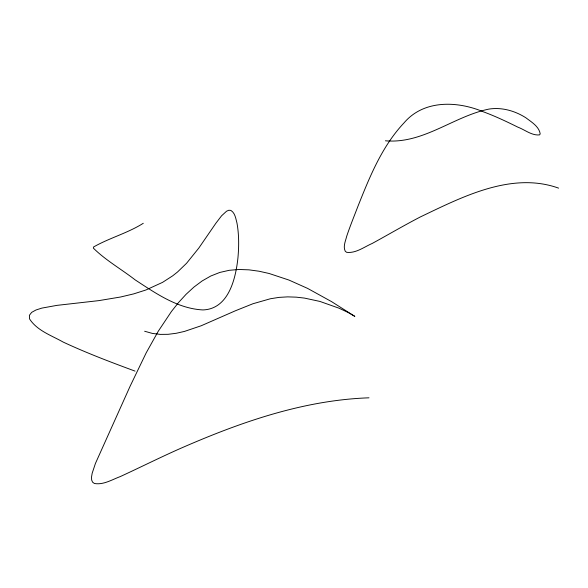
<?xml version="1.0" encoding="UTF-8"?>
<svg xmlns="http://www.w3.org/2000/svg" width="588" height="588" viewBox="0 0 588 588"><rect width="100%" height="100%" fill="white"/><g stroke="black" fill="none" stroke-linecap="round" stroke-linejoin="round"><path stroke-width="0.88" d="M143.281 223.286C127.692 233.142 109.317 237.971 93.529 247.011L93.352 248.114C105.649 260.3 121.437 269.216 135.181 279.895C155.791 293.316 177.569 308.656 202.956 309.935C228.71 309.031 235.766 278.455 237.956 257.684C238.993 246.166 239.029 234.472 236.971 223.058C235.766 218.626 235.149 212.996 230.841 210.394L228.798 210.261L226.571 211.202L221.58 215.796L215.906 223.197L198.81 248.07L186.565 263.27L177.525 271.994L172.732 275.787L162.597 282.343L145.92 289.98L133.741 293.875L120.606 296.999L98.843 300.622L56.94 305.37L41.858 308.105L35.971 309.994L31.678 312.36L29.4 315.293L29.547 318.909C37.125 330.706 51.509 335.469 63.195 342.084C86.62 353.006 110.801 362.171 135.034 371.109M368.999 397.819C303.136 400.112 239.911 422.397 180.097 448.593C159.936 457.523 140.216 467.401 120.187 476.618C111.985 479.646 103.466 485.093 94.396 483.49L92.566 482.145L91.64 479.97L91.537 476.993L92.176 473.237L95.425 463.462L130.132 386.184L146.177 352.888L158.223 331.309L171.483 311.427L178.612 302.452L186.087 294.294L193.93 287.084L202.147 280.946L210.761 276.022L219.787 272.45L229.224 270.304L238.978 269.48L248.944 269.841L259.029 271.222L269.12 273.486L288.936 280.057L307.575 288.385L331.559 301.622L354.843 316.381L347.993 312.419L338.96 308.171L319.923 301.431L304.488 298.094L296.212 297.153L287.694 296.874L279.043 297.381L270.355 298.763L252.936 303.746L235.538 310.714L201.199 325.759L184.456 331.426L176.231 333.278L168.131 334.315L160.156 334.388L152.321 333.403L144.641 331.242M385.419 140.797C423.264 144.133 453.488 116.358 488.973 109.081C501.851 107.067 515.044 110.86 525.893 117.798C531.42 122.025 539.122 126.486 540.21 133.946L539.483 134.902C531.706 135.696 524.878 129.75 517.859 127.148C506.613 121.591 495.265 116.196 483.483 111.852C457.611 100.938 423.867 99.541 404.096 122.811C381.906 146.338 369.639 176.944 357.842 206.55C354.057 216.458 350.022 226.284 346.677 236.347C345.538 241.095 342.863 246.541 345.266 251.289L346.7 252.34C355.938 253.435 364.134 246.953 372.219 243.447C388.323 234.641 404.14 225.336 420.442 216.891C462.271 196.929 511.619 171.306 558.6 188.131"/></g></svg>
